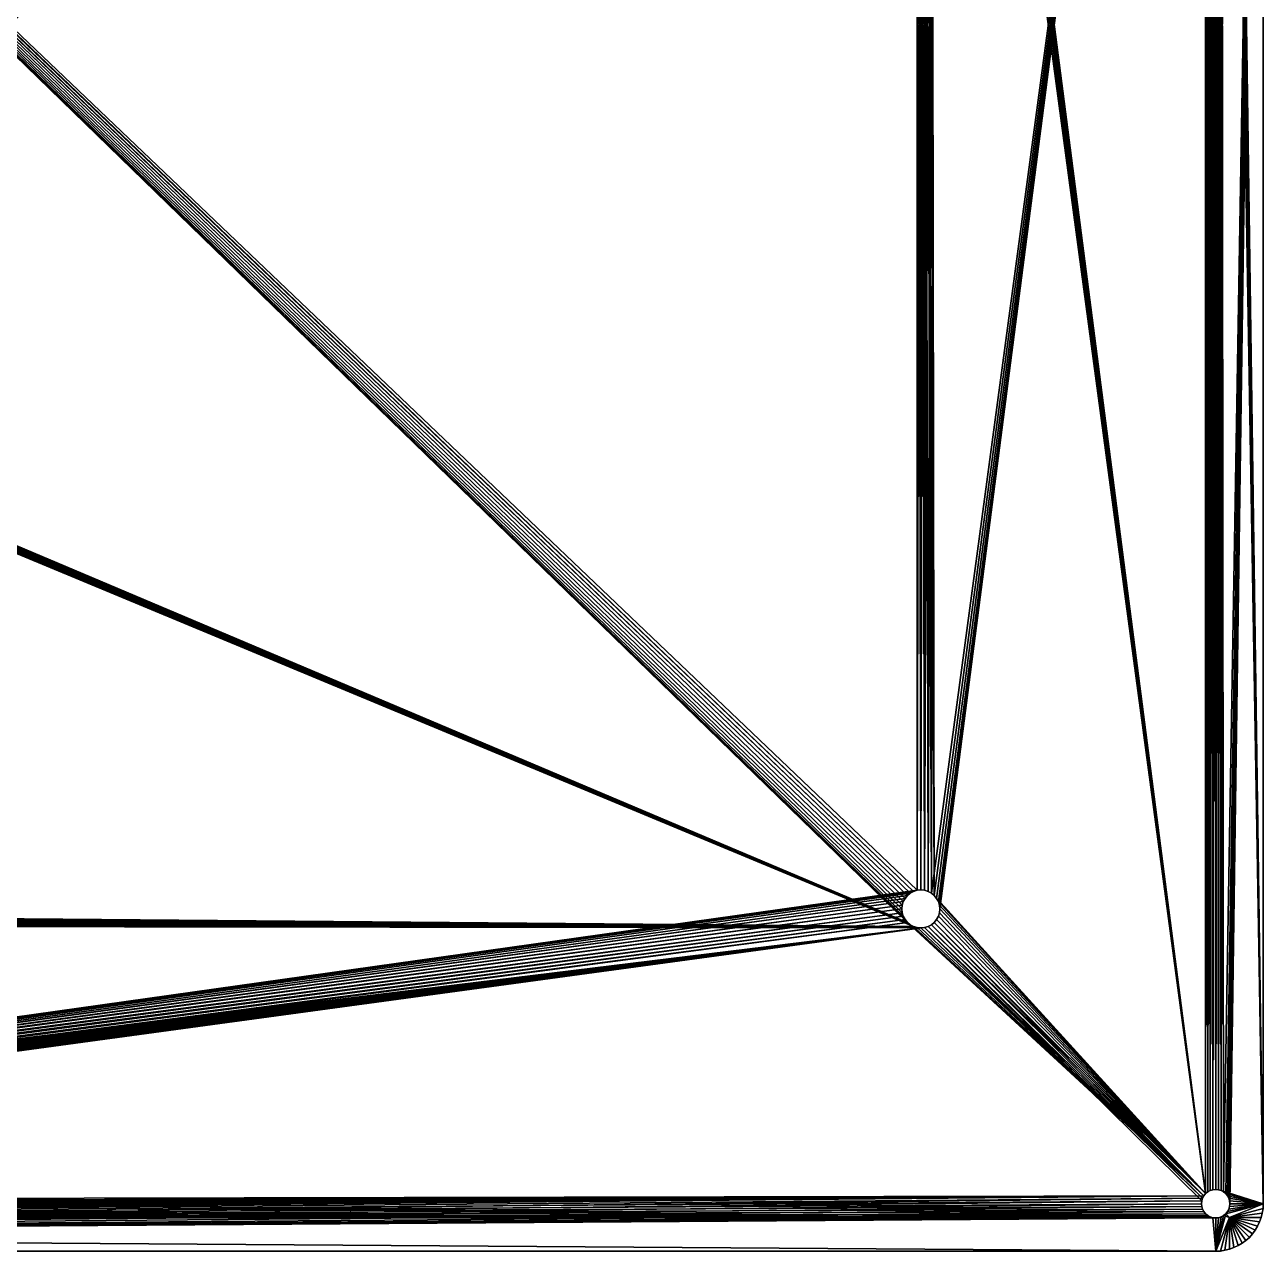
# Model space of a CAD drawing. Extents: x -26 to 26, y -12.9 to 12.9.
# Drawn here: x 12.98 to 26, y -12.9 to 0 of the extents above; entities that cross this region are included whole.
import ezdxf

# ---------------------------------------------------------------- set-up
doc = ezdxf.new("R2010")
doc.units = 0

msp = doc.modelspace()

# ---------------------------------------------------------------- linework, layer by layer
for points in [[(25.557, 12.261, 1), (26, 12.4, 1), (25.583, -12.275, 1)], [(26, 12.4, 1), (25.606, -12.294, 1), (25.583, -12.275, 1)], [(26, 12.4, 1), (25.625, -12.317, 1), (25.606, -12.294, 1)], [(26, 12.4, 1), (25.639, -12.343, 1), (25.625, -12.317, 1)], [(26, 12.4, 1), (25.647, -12.371, 1), (25.639, -12.343, 1)], [(26, -12.4, 1.2), (25.647, 12.371, 1.2), (25.639, 12.343, 1.2)], [(26, 12.4, 1), (25.65, -12.4, 1), (25.647, -12.371, 1)], [(26, -12.4, 1.2), (25.65, 12.4, 1.2), (25.647, 12.371, 1.2)], [(26, 12.4, 1), (26, -12.4, 1), (25.65, -12.4, 1)], [(26, -12.4, 1.2), (26, 12.4, 1.2), (25.65, 12.4, 1.2)], [(26, 12.4, 1), (26, 12.4, 1.2), (26, -12.4, 1.2)], [(26, 12.4, 1), (26, -12.4, 1.2), (26, -12.4, 1)], [(-22.215, 9.377, 1), (-0.106, 12.294, 1), (22.259, -9.441, 1)], [(-0.106, 12.294, 1), (-0.083, 12.275, 1), (22.259, -9.159, 1)], [(-0.106, 12.294, 1), (22.259, -9.159, 1), (22.234, -9.189, 1)], [(-0.106, 12.294, 1), (22.234, -9.189, 1), (22.215, -9.223, 1)], [(-0.106, 12.294, 1), (22.215, -9.223, 1), (22.204, -9.261, 1)], [(-0.106, 12.294, 1), (22.204, -9.261, 1), (22.2, -9.3, 1)], [(-0.106, 12.294, 1), (22.2, -9.3, 1), (22.204, -9.339, 1)], [(-0.106, 12.294, 1), (22.204, -9.339, 1), (22.215, -9.377, 1)], [(-0.106, 12.294, 1), (22.215, -9.377, 1), (22.234, -9.411, 1)], [(-0.106, 12.294, 1), (22.234, -9.411, 1), (22.259, -9.441, 1)], [(-0.083, 12.275, 1), (-0.057, 12.261, 1), (22.289, -9.134, 1)], [(-0.083, 12.275, 1), (22.289, -9.134, 1), (22.259, -9.159, 1)], [(-0.057, 12.261, 1), (-0.029, 12.253, 1), (22.323, -9.115, 1)], [(-0.057, 12.261, 1), (22.323, -9.115, 1), (22.289, -9.134, 1)], [(-0.029, 12.253, 1), (22.361, 9.104, 1), (22.361, -9.104, 1)], [(-0.029, 12.253, 1), (22.361, -9.104, 1), (22.323, -9.115, 1)], [(22.511, -9.134, 1.2), (22.541, -9.159, 1.2), (25.394, 12.294, 1.2)], [(22.511, -9.134, 1.2), (25.394, 12.294, 1.2), (22.541, 9.159, 1.2)], [(22.541, -9.159, 1.2), (22.566, -9.189, 1.2), (25.394, 12.294, 1.2)], [(22.566, -9.189, 1.2), (22.585, -9.223, 1.2), (25.394, 12.294, 1.2)], [(22.585, -9.223, 1.2), (22.596, -9.261, 1.2), (25.394, 12.294, 1.2)], [(22.596, -9.261, 1.2), (22.6, -9.3, 1.2), (25.394, 12.294, 1.2)], [(22.6, 9.3, 1), (25.394, 12.294, 1), (25.394, -12.294, 1)], [(22.6, -9.3, 1.2), (25.394, -12.294, 1.2), (25.394, 12.294, 1.2)], [(25.394, 12.294, 1), (25.417, 12.275, 1), (25.417, -12.275, 1)], [(25.394, 12.294, 1), (25.417, -12.275, 1), (25.394, -12.294, 1)], [(25.394, -12.294, 1.2), (25.417, 12.275, 1.2), (25.394, 12.294, 1.2)], [(25.394, -12.294, 1.2), (25.417, -12.275, 1.2), (25.417, 12.275, 1.2)], [(25.417, 12.275, 1), (25.443, 12.261, 1), (25.443, -12.261, 1)], [(25.417, 12.275, 1), (25.443, -12.261, 1), (25.417, -12.275, 1)], [(25.417, -12.275, 1.2), (25.443, 12.261, 1.2), (25.417, 12.275, 1.2)], [(25.417, -12.275, 1.2), (25.443, -12.261, 1.2), (25.443, 12.261, 1.2)], [(25.443, 12.261, 1), (25.471, 12.253, 1), (25.471, -12.253, 1)], [(25.443, 12.261, 1), (25.471, -12.253, 1), (25.443, -12.261, 1)], [(25.443, -12.261, 1.2), (25.471, 12.253, 1.2), (25.443, 12.261, 1.2)], [(25.443, -12.261, 1.2), (25.471, -12.253, 1.2), (25.471, 12.253, 1.2)], [(25.471, 12.253, 1), (25.5, 12.25, 1), (25.5, -12.25, 1)], [(25.471, 12.253, 1), (25.5, -12.25, 1), (25.471, -12.253, 1)], [(25.471, -12.253, 1.2), (25.5, 12.25, 1.2), (25.471, 12.253, 1.2)], [(25.471, -12.253, 1.2), (25.5, -12.25, 1.2), (25.5, 12.25, 1.2)], [(25.5, 12.25, 1), (25.529, 12.253, 1), (25.529, -12.253, 1)], [(25.5, -12.25, 1.2), (25.529, -12.253, 1.2), (25.529, 12.253, 1.2)], [(25.5, -12.25, 1.2), (25.529, 12.253, 1.2), (25.5, 12.25, 1.2)], [(25.5, 12.25, 1), (25.529, -12.253, 1), (25.5, -12.25, 1)], [(25.529, 12.253, 1), (25.557, 12.261, 1), (25.557, -12.261, 1)], [(25.529, -12.253, 1.2), (25.557, -12.261, 1.2), (25.557, 12.261, 1.2)], [(25.529, -12.253, 1.2), (25.557, 12.261, 1.2), (25.529, 12.253, 1.2)], [(25.529, 12.253, 1), (25.557, -12.261, 1), (25.529, -12.253, 1)], [(25.557, -12.261, 1.2), (26, -12.4, 1.2), (25.583, 12.275, 1.2)], [(25.557, -12.261, 1.2), (25.583, 12.275, 1.2), (25.557, 12.261, 1.2)], [(25.557, 12.261, 1), (25.583, -12.275, 1), (25.557, -12.261, 1)], [(26, -12.4, 1.2), (25.606, 12.294, 1.2), (25.583, 12.275, 1.2)], [(26, -12.4, 1.2), (25.625, 12.317, 1.2), (25.606, 12.294, 1.2)], [(26, -12.4, 1.2), (25.639, 12.343, 1.2), (25.625, 12.317, 1.2)], [(-22.4, 9.1, 1.2), (-22.361, -9.104, 1.2), (22.323, 9.485, 1.2)], [(-22.361, -9.104, 1.2), (-22.323, -9.115, 1.2), (22.323, 9.485, 1.2)], [(-22.323, -9.115, 1.2), (-22.289, -9.134, 1.2), (22.323, 9.485, 1.2)], [(-22.289, -9.134, 1.2), (-22.259, -9.159, 1.2), (22.323, 9.485, 1.2)], [(-22.259, -9.159, 1.2), (-22.234, -9.189, 1.2), (22.323, 9.485, 1.2)], [(-22.234, -9.189, 1.2), (-22.215, -9.223, 1.2), (22.323, 9.485, 1.2)], [(-22.215, -9.223, 1.2), (-22.204, -9.261, 1.2), (22.323, 9.485, 1.2)], [(-22.215, -9.377, 1.2), (-0.106, -12.294, 1.2), (22.259, 9.441, 1.2)], [(-22.204, -9.339, 1.2), (-22.215, -9.377, 1.2), (22.259, 9.441, 1.2)], [(-22.204, 9.339, 1), (-22.215, 9.377, 1), (22.259, -9.441, 1)], [(-22.204, -9.261, 1.2), (-22.2, -9.3, 1.2), (22.323, 9.485, 1.2)], [(-22.204, -9.339, 1.2), (22.259, 9.441, 1.2), (22.289, 9.466, 1.2)], [(-22.2, -9.3, 1.2), (-22.204, -9.339, 1.2), (22.289, 9.466, 1.2)], [(-22.2, -9.3, 1.2), (22.289, 9.466, 1.2), (22.323, 9.485, 1.2)], [(-0.106, -12.294, 1.2), (22.234, 9.411, 1.2), (22.259, 9.441, 1.2)], [(-0.106, -12.294, 1.2), (22.215, 9.377, 1.2), (22.234, 9.411, 1.2)], [(-0.106, -12.294, 1.2), (22.204, 9.339, 1.2), (22.215, 9.377, 1.2)], [(-22.215, 9.223, 1), (-22.204, 9.261, 1), (22.323, -9.485, 1)], [(-22.204, 9.339, 1), (22.259, -9.441, 1), (22.289, -9.466, 1)], [(-22.2, 9.3, 1), (-22.204, 9.339, 1), (22.289, -9.466, 1)], [(-22.204, 9.261, 1), (-22.2, 9.3, 1), (22.323, -9.485, 1)], [(-22.2, 9.3, 1), (22.289, -9.466, 1), (22.323, -9.485, 1)], [(-0.106, -12.294, 1.2), (22.2, 9.3, 1.2), (22.204, 9.339, 1.2)], [(-0.106, -12.294, 1.2), (22.204, 9.261, 1.2), (22.2, 9.3, 1.2)], [(-0.106, -12.294, 1.2), (22.215, 9.223, 1.2), (22.204, 9.261, 1.2)], [(22.585, 9.223, 1), (22.596, 9.261, 1), (25.394, -12.294, 1)], [(22.596, 9.261, 1), (22.6, 9.3, 1), (25.394, -12.294, 1)], [(-22.361, 9.104, 1), (-22.323, 9.115, 1), (22.323, -9.485, 1)], [(-22.323, 9.115, 1), (-22.289, 9.134, 1), (22.323, -9.485, 1)], [(-22.289, 9.134, 1), (-22.259, 9.159, 1), (22.323, -9.485, 1)], [(-22.259, 9.159, 1), (-22.234, 9.189, 1), (22.323, -9.485, 1)], [(-22.234, 9.189, 1), (-22.215, 9.223, 1), (22.323, -9.485, 1)], [(-0.106, -12.294, 1.2), (22.234, 9.189, 1.2), (22.215, 9.223, 1.2)], [(-0.106, -12.294, 1.2), (22.259, 9.159, 1.2), (22.234, 9.189, 1.2)], [(-0.106, -12.294, 1.2), (-0.083, -12.275, 1.2), (22.259, 9.159, 1.2)], [(-0.083, -12.275, 1.2), (22.289, 9.134, 1.2), (22.259, 9.159, 1.2)], [(-0.083, -12.275, 1.2), (-0.057, -12.261, 1.2), (22.289, 9.134, 1.2)], [(-0.057, -12.261, 1.2), (22.323, 9.115, 1.2), (22.289, 9.134, 1.2)], [(-0.057, -12.261, 1.2), (-0.029, -12.253, 1.2), (22.323, 9.115, 1.2)], [(-0.029, -12.253, 1.2), (22.361, 9.104, 1.2), (22.323, 9.115, 1.2)], [(22.439, -9.104, 1.2), (22.477, -9.115, 1.2), (22.511, 9.134, 1.2)], [(22.439, -9.104, 1.2), (22.511, 9.134, 1.2), (22.477, 9.115, 1.2)], [(22.439, 9.104, 1), (22.477, 9.115, 1), (22.511, -9.134, 1)], [(22.477, 9.115, 1.2), (22.439, 9.104, 1.2), (22.439, -9.104, 1.2)], [(22.477, -9.115, 1.2), (22.511, -9.134, 1.2), (22.541, 9.159, 1.2)], [(22.477, -9.115, 1.2), (22.541, 9.159, 1.2), (22.511, 9.134, 1.2)], [(22.477, 9.115, 1), (22.511, 9.134, 1), (22.541, -9.159, 1)], [(22.477, 9.115, 1), (22.541, -9.159, 1), (22.511, -9.134, 1)], [(22.511, 9.134, 1), (22.541, 9.159, 1), (25.394, -12.294, 1)], [(22.511, 9.134, 1), (25.394, -12.294, 1), (22.541, -9.159, 1)], [(22.541, 9.159, 1), (22.566, 9.189, 1), (25.394, -12.294, 1)], [(22.566, 9.189, 1), (22.585, 9.223, 1), (25.394, -12.294, 1)], [(-22.4, -9.1, 1), (-22.361, 9.104, 1), (22.323, -9.485, 1)], [(-0.029, -12.253, 1.2), (22.361, -9.104, 1.2), (22.361, 9.104, 1.2)], [(22.361, 9.104, 1), (22.4, 9.1, 1), (22.4, -9.1, 1)], [(22.361, 9.104, 1), (22.4, -9.1, 1), (22.361, -9.104, 1)], [(22.361, -9.104, 1.2), (22.4, 9.1, 1.2), (22.361, 9.104, 1.2)], [(22.361, -9.104, 1.2), (22.4, -9.1, 1.2), (22.4, 9.1, 1.2)], [(22.4, -9.1, 1), (22.4, 9.1, 1), (22.439, 9.104, 1)], [(22.439, -9.104, 1), (22.4, -9.1, 1), (22.439, 9.104, 1)], [(22.439, 9.104, 1.2), (22.4, 9.1, 1.2), (22.439, -9.104, 1.2)], [(22.4, 9.1, 1.2), (22.4, -9.1, 1.2), (22.439, -9.104, 1.2)], [(22.439, 9.104, 1), (22.511, -9.134, 1), (22.477, -9.115, 1)], [(22.477, -9.115, 1), (22.439, -9.104, 1), (22.439, 9.104, 1)], [(-22.361, -9.104, 1), (-22.4, -9.1, 1), (22.323, -9.485, 1)], [(-22.361, -9.104, 1), (22.323, -9.485, 1), (22.361, -9.496, 1)], [(-22.323, -9.115, 1), (-22.361, -9.104, 1), (22.361, -9.496, 1)], [(-0.029, -12.253, 1.2), (22.323, -9.115, 1.2), (22.361, -9.104, 1.2)], [(22.361, -9.104, 1), (22.361, -9.104, 1.2), (22.323, -9.115, 1.2)], [(22.361, -9.104, 1), (22.323, -9.115, 1.2), (22.323, -9.115, 1)], [(22.4, -9.1, 1), (22.4, -9.1, 1.2), (22.361, -9.104, 1.2)], [(22.4, -9.1, 1), (22.361, -9.104, 1.2), (22.361, -9.104, 1)], [(22.439, -9.104, 1), (22.439, -9.104, 1.2), (22.4, -9.1, 1.2)], [(22.439, -9.104, 1), (22.4, -9.1, 1.2), (22.4, -9.1, 1)], [(22.477, -9.115, 1), (22.477, -9.115, 1.2), (22.439, -9.104, 1.2)], [(22.477, -9.115, 1), (22.439, -9.104, 1.2), (22.439, -9.104, 1)], [(-22.323, -9.115, 1), (22.361, -9.496, 1), (22.4, -9.5, 1)], [(-22.289, -9.134, 1), (-22.323, -9.115, 1), (22.4, -9.5, 1)], [(-22.259, -9.159, 1), (-22.289, -9.134, 1), (22.4, -9.5, 1)], [(-22.234, -9.189, 1), (-22.259, -9.159, 1), (22.4, -9.5, 1)], [(-22.215, -9.223, 1), (-22.234, -9.189, 1), (22.4, -9.5, 1)], [(-22.204, -9.261, 1), (-22.215, -9.223, 1), (22.4, -9.5, 1)], [(-0.029, -12.253, 1.2), (22.289, -9.134, 1.2), (22.323, -9.115, 1.2)], [(-0.029, -12.253, 1.2), (22.259, -9.159, 1.2), (22.289, -9.134, 1.2)], [(-0.029, -12.253, 1.2), (22.234, -9.189, 1.2), (22.259, -9.159, 1.2)], [(-0.029, -12.253, 1.2), (0, -12.25, 1.2), (22.234, -9.189, 1.2)], [(0, -12.25, 1.2), (22.215, -9.223, 1.2), (22.234, -9.189, 1.2)], [(0, -12.25, 1.2), (0.029, -12.253, 1.2), (22.215, -9.223, 1.2)], [(0.029, -12.253, 1.2), (22.204, -9.261, 1.2), (22.215, -9.223, 1.2)], [(22.215, -9.223, 1), (22.215, -9.223, 1.2), (22.204, -9.261, 1.2)], [(22.215, -9.223, 1), (22.204, -9.261, 1.2), (22.204, -9.261, 1)], [(22.234, -9.189, 1), (22.234, -9.189, 1.2), (22.215, -9.223, 1.2)], [(22.234, -9.189, 1), (22.215, -9.223, 1.2), (22.215, -9.223, 1)], [(22.259, -9.159, 1), (22.259, -9.159, 1.2), (22.234, -9.189, 1.2)], [(22.259, -9.159, 1), (22.234, -9.189, 1.2), (22.234, -9.189, 1)], [(22.289, -9.134, 1), (22.289, -9.134, 1.2), (22.259, -9.159, 1.2)], [(22.289, -9.134, 1), (22.259, -9.159, 1.2), (22.259, -9.159, 1)], [(22.323, -9.115, 1), (22.323, -9.115, 1.2), (22.289, -9.134, 1.2)], [(22.323, -9.115, 1), (22.289, -9.134, 1.2), (22.289, -9.134, 1)], [(22.511, -9.134, 1), (22.511, -9.134, 1.2), (22.477, -9.115, 1.2)], [(22.511, -9.134, 1), (22.477, -9.115, 1.2), (22.477, -9.115, 1)], [(22.541, -9.159, 1), (22.541, -9.159, 1.2), (22.511, -9.134, 1.2)], [(22.541, -9.159, 1), (22.511, -9.134, 1.2), (22.511, -9.134, 1)], [(25.394, -12.294, 1), (22.566, -9.189, 1), (22.541, -9.159, 1)], [(22.566, -9.189, 1), (22.566, -9.189, 1.2), (22.541, -9.159, 1.2)], [(22.566, -9.189, 1), (22.541, -9.159, 1.2), (22.541, -9.159, 1)], [(25.394, -12.294, 1), (22.585, -9.223, 1), (22.566, -9.189, 1)], [(22.585, -9.223, 1), (22.585, -9.223, 1.2), (22.566, -9.189, 1.2)], [(22.585, -9.223, 1), (22.566, -9.189, 1.2), (22.566, -9.189, 1)], [(25.394, -12.294, 1), (22.596, -9.261, 1), (22.585, -9.223, 1)], [(22.596, -9.261, 1), (22.596, -9.261, 1.2), (22.585, -9.223, 1.2)], [(22.596, -9.261, 1), (22.585, -9.223, 1.2), (22.585, -9.223, 1)], [(-22.215, -9.377, 1), (-22.204, -9.339, 1), (22.4, -9.5, 1)], [(-22.2, -9.3, 1), (-22.204, -9.261, 1), (22.4, -9.5, 1)], [(-22.204, -9.339, 1), (-22.2, -9.3, 1), (22.4, -9.5, 1)], [(0.029, -12.253, 1.2), (0.057, -12.261, 1.2), (22.204, -9.261, 1.2)], [(0.057, -12.261, 1.2), (22.2, -9.3, 1.2), (22.204, -9.261, 1.2)], [(0.057, -12.261, 1.2), (0.083, -12.275, 1.2), (22.2, -9.3, 1.2)], [(0.083, -12.275, 1.2), (22.204, -9.339, 1.2), (22.2, -9.3, 1.2)], [(0.083, -12.275, 1.2), (0.106, -12.294, 1.2), (22.204, -9.339, 1.2)], [(0.106, -12.294, 1.2), (22.215, -9.377, 1.2), (22.204, -9.339, 1.2)], [(22.204, -9.261, 1), (22.204, -9.261, 1.2), (22.2, -9.3, 1.2)], [(22.204, -9.261, 1), (22.2, -9.3, 1.2), (22.2, -9.3, 1)], [(22.2, -9.3, 1), (22.2, -9.3, 1.2), (22.204, -9.339, 1.2)], [(22.2, -9.3, 1), (22.204, -9.339, 1.2), (22.204, -9.339, 1)], [(22.204, -9.339, 1), (22.204, -9.339, 1.2), (22.215, -9.377, 1.2)], [(22.204, -9.339, 1), (22.215, -9.377, 1.2), (22.215, -9.377, 1)], [(25.394, -12.294, 1), (22.585, -9.377, 1), (22.596, -9.339, 1)], [(22.585, -9.377, 1), (22.585, -9.377, 1.2), (22.596, -9.339, 1.2)], [(22.585, -9.377, 1), (22.596, -9.339, 1.2), (22.596, -9.339, 1)], [(22.596, -9.339, 1.2), (22.585, -9.377, 1.2), (25.394, -12.294, 1.2)], [(25.394, -12.294, 1), (22.6, -9.3, 1), (22.596, -9.261, 1)], [(22.6, -9.3, 1), (22.6, -9.3, 1.2), (22.596, -9.261, 1.2)], [(22.6, -9.3, 1), (22.596, -9.261, 1.2), (22.596, -9.261, 1)], [(25.394, -12.294, 1), (22.596, -9.339, 1), (22.6, -9.3, 1)], [(22.596, -9.339, 1), (22.596, -9.339, 1.2), (22.6, -9.3, 1.2)], [(22.596, -9.339, 1), (22.6, -9.3, 1.2), (22.6, -9.3, 1)], [(22.6, -9.3, 1.2), (22.596, -9.339, 1.2), (25.394, -12.294, 1.2)], [(-22.259, -9.441, 1), (-22.234, -9.411, 1), (22.4, -9.5, 1)], [(0, -12.25, 1), (-22.259, -9.441, 1), (22.4, -9.5, 1)], [(-22.234, -9.411, 1), (-22.215, -9.377, 1), (22.4, -9.5, 1)], [(0.029, -12.253, 1), (0, -12.25, 1), (22.4, -9.5, 1)], [(0.029, -12.253, 1), (22.4, -9.5, 1), (22.439, -9.496, 1)], [(0.057, -12.261, 1), (0.029, -12.253, 1), (22.439, -9.496, 1)], [(0.029, -12.547, 1), (0.057, -12.539, 1), (22.439, -9.496, 1)], [(0.029, -12.547, 1), (22.439, -9.496, 1), (25.353, -12.371, 1)], [(0.083, -12.275, 1), (0.057, -12.261, 1), (22.439, -9.496, 1)], [(0.057, -12.539, 1), (0.083, -12.525, 1), (22.439, -9.496, 1)], [(0.106, -12.294, 1), (0.083, -12.275, 1), (22.439, -9.496, 1)], [(0.083, -12.525, 1), (0.106, -12.506, 1), (22.439, -9.496, 1)], [(0.106, -12.294, 1.2), (0.125, -12.317, 1.2), (22.215, -9.377, 1.2)], [(0.125, -12.317, 1), (0.106, -12.294, 1), (22.439, -9.496, 1)], [(0.106, -12.506, 1), (0.125, -12.483, 1), (22.439, -9.496, 1)], [(0.125, -12.317, 1.2), (22.234, -9.411, 1.2), (22.215, -9.377, 1.2)], [(0.125, -12.317, 1.2), (0.139, -12.343, 1.2), (22.234, -9.411, 1.2)], [(0.139, -12.343, 1), (0.125, -12.317, 1), (22.439, -9.496, 1)], [(0.125, -12.483, 1), (0.139, -12.457, 1), (22.439, -9.496, 1)], [(0.139, -12.343, 1.2), (22.259, -9.441, 1.2), (22.234, -9.411, 1.2)], [(0.139, -12.343, 1.2), (0.147, -12.371, 1.2), (22.259, -9.441, 1.2)], [(0.147, -12.371, 1), (0.139, -12.343, 1), (22.439, -9.496, 1)], [(0.139, -12.457, 1), (0.147, -12.429, 1), (22.439, -9.496, 1)], [(0.147, -12.371, 1.2), (25.375, -12.317, 1.2), (22.259, -9.441, 1.2)], [(0.15, -12.4, 1), (0.147, -12.371, 1), (22.439, -9.496, 1)], [(0.147, -12.429, 1), (0.15, -12.4, 1), (22.439, -9.496, 1)], [(22.215, -9.377, 1), (22.215, -9.377, 1.2), (22.234, -9.411, 1.2)], [(22.215, -9.377, 1), (22.234, -9.411, 1.2), (22.234, -9.411, 1)], [(22.234, -9.411, 1), (22.234, -9.411, 1.2), (22.259, -9.441, 1.2)], [(22.234, -9.411, 1), (22.259, -9.441, 1.2), (22.259, -9.441, 1)], [(22.259, -9.441, 1), (22.259, -9.441, 1.2), (22.289, -9.466, 1.2)], [(22.259, -9.441, 1), (22.289, -9.466, 1.2), (22.289, -9.466, 1)], [(25.375, -12.317, 1.2), (22.289, -9.466, 1.2), (22.259, -9.441, 1.2)], [(22.289, -9.466, 1), (22.289, -9.466, 1.2), (22.323, -9.485, 1.2)], [(22.289, -9.466, 1), (22.323, -9.485, 1.2), (22.323, -9.485, 1)], [(25.375, -12.317, 1.2), (22.323, -9.485, 1.2), (22.289, -9.466, 1.2)], [(22.323, -9.485, 1), (22.323, -9.485, 1.2), (22.361, -9.496, 1.2)], [(22.323, -9.485, 1), (22.361, -9.496, 1.2), (22.361, -9.496, 1)], [(25.375, -12.317, 1.2), (22.361, -9.496, 1.2), (22.323, -9.485, 1.2)], [(22.361, -9.496, 1), (22.361, -9.496, 1.2), (22.4, -9.5, 1.2)], [(22.361, -9.496, 1), (22.4, -9.5, 1.2), (22.4, -9.5, 1)], [(25.375, -12.317, 1.2), (22.4, -9.5, 1.2), (22.361, -9.496, 1.2)], [(22.4, -9.5, 1), (22.4, -9.5, 1.2), (22.439, -9.496, 1.2)], [(22.4, -9.5, 1), (22.439, -9.496, 1.2), (22.439, -9.496, 1)], [(25.375, -12.317, 1.2), (22.439, -9.496, 1.2), (22.4, -9.5, 1.2)], [(22.439, -9.496, 1), (22.477, -9.485, 1), (25.361, -12.343, 1)], [(22.439, -9.496, 1), (22.439, -9.496, 1.2), (22.477, -9.485, 1.2)], [(22.439, -9.496, 1), (22.477, -9.485, 1.2), (22.477, -9.485, 1)], [(25.375, -12.317, 1.2), (22.477, -9.485, 1.2), (22.439, -9.496, 1.2)], [(22.439, -9.496, 1), (25.361, -12.343, 1), (25.353, -12.371, 1)], [(22.477, -9.485, 1), (22.511, -9.466, 1), (25.375, -12.317, 1)], [(22.477, -9.485, 1), (22.477, -9.485, 1.2), (22.511, -9.466, 1.2)], [(22.477, -9.485, 1), (22.511, -9.466, 1.2), (22.511, -9.466, 1)], [(25.375, -12.317, 1.2), (22.511, -9.466, 1.2), (22.477, -9.485, 1.2)], [(22.477, -9.485, 1), (25.375, -12.317, 1), (25.361, -12.343, 1)], [(22.511, -9.466, 1), (22.541, -9.441, 1), (25.394, -12.294, 1)], [(22.511, -9.466, 1), (22.511, -9.466, 1.2), (22.541, -9.441, 1.2)], [(22.511, -9.466, 1), (22.541, -9.441, 1.2), (22.541, -9.441, 1)], [(25.375, -12.317, 1.2), (22.541, -9.441, 1.2), (22.511, -9.466, 1.2)], [(22.511, -9.466, 1), (25.394, -12.294, 1), (25.375, -12.317, 1)], [(25.394, -12.294, 1), (22.541, -9.441, 1), (22.566, -9.411, 1)], [(22.541, -9.441, 1), (22.541, -9.441, 1.2), (22.566, -9.411, 1.2)], [(22.541, -9.441, 1), (22.566, -9.411, 1.2), (22.566, -9.411, 1)], [(22.566, -9.411, 1.2), (22.541, -9.441, 1.2), (25.394, -12.294, 1.2)], [(25.394, -12.294, 1), (25.394, -12.294, 1), (22.541, -9.441, 1)], [(22.541, -9.441, 1.2), (25.394, -12.294, 1.2), (25.394, -12.294, 1.2)], [(25.375, -12.317, 1.2), (25.394, -12.294, 1.2), (22.541, -9.441, 1.2)], [(25.394, -12.294, 1), (22.566, -9.411, 1), (22.585, -9.377, 1)], [(22.566, -9.411, 1), (22.566, -9.411, 1.2), (22.585, -9.377, 1.2)], [(22.566, -9.411, 1), (22.585, -9.377, 1.2), (22.585, -9.377, 1)], [(22.585, -9.377, 1.2), (22.566, -9.411, 1.2), (25.394, -12.294, 1.2)], [(-25.5, -12.9, 1.2), (25.353, -12.371, 1.2), (25.361, -12.343, 1.2)], [(0, -12.55, 1.2), (-25.5, -12.9, 1.2), (25.361, -12.343, 1.2)], [(0, -12.55, 1.2), (25.361, -12.343, 1.2), (25.375, -12.317, 1.2)], [(0.029, -12.547, 1.2), (0, -12.55, 1.2), (25.375, -12.317, 1.2)], [(0.057, -12.539, 1.2), (0.029, -12.547, 1.2), (25.375, -12.317, 1.2)], [(0.083, -12.525, 1.2), (0.057, -12.539, 1.2), (25.375, -12.317, 1.2)], [(0.106, -12.506, 1.2), (0.083, -12.525, 1.2), (25.375, -12.317, 1.2)], [(0.125, -12.483, 1.2), (0.106, -12.506, 1.2), (25.375, -12.317, 1.2)], [(0.139, -12.457, 1.2), (0.125, -12.483, 1.2), (25.375, -12.317, 1.2)], [(0.147, -12.429, 1.2), (0.139, -12.457, 1.2), (25.375, -12.317, 1.2)], [(0.15, -12.4, 1.2), (0.147, -12.429, 1.2), (25.375, -12.317, 1.2)], [(0.147, -12.371, 1.2), (0.15, -12.4, 1.2), (25.375, -12.317, 1.2)], [(25.353, -12.371, 1.2), (25.353, -12.371, 1), (25.361, -12.343, 1)], [(25.353, -12.371, 1.2), (25.361, -12.343, 1), (25.361, -12.343, 1.2)], [(25.361, -12.343, 1.2), (25.361, -12.343, 1), (25.375, -12.317, 1)], [(25.361, -12.343, 1.2), (25.375, -12.317, 1), (25.375, -12.317, 1.2)], [(25.394, -12.294, 1.2), (25.375, -12.317, 1.2), (25.375, -12.317, 1)], [(25.394, -12.294, 1.2), (25.375, -12.317, 1), (25.394, -12.294, 1)], [(25.394, -12.294, 1.2), (25.394, -12.294, 1), (25.417, -12.275, 1)], [(25.394, -12.294, 1.2), (25.417, -12.275, 1), (25.417, -12.275, 1.2)], [(25.394, -12.294, 1), (25.394, -12.294, 1), (25.394, -12.294, 1.2)], [(25.394, -12.294, 1), (25.394, -12.294, 1.2), (25.394, -12.294, 1.2)], [(25.417, -12.275, 1.2), (25.417, -12.275, 1), (25.443, -12.261, 1)], [(25.417, -12.275, 1.2), (25.443, -12.261, 1), (25.443, -12.261, 1.2)], [(25.443, -12.261, 1.2), (25.443, -12.261, 1), (25.471, -12.253, 1)], [(25.443, -12.261, 1.2), (25.471, -12.253, 1), (25.471, -12.253, 1.2)], [(25.471, -12.253, 1.2), (25.471, -12.253, 1), (25.5, -12.25, 1)], [(25.471, -12.253, 1.2), (25.5, -12.25, 1), (25.5, -12.25, 1.2)], [(25.5, -12.25, 1.2), (25.5, -12.25, 1), (25.529, -12.253, 1)], [(25.5, -12.25, 1.2), (25.529, -12.253, 1), (25.529, -12.253, 1.2)], [(25.529, -12.253, 1.2), (25.529, -12.253, 1), (25.557, -12.261, 1)], [(25.529, -12.253, 1.2), (25.557, -12.261, 1), (25.557, -12.261, 1.2)], [(25.557, -12.261, 1.2), (25.583, -12.275, 1.2), (26, -12.4, 1.2)], [(25.557, -12.261, 1.2), (25.557, -12.261, 1), (25.583, -12.275, 1)], [(25.557, -12.261, 1.2), (25.583, -12.275, 1), (25.583, -12.275, 1.2)], [(25.583, -12.275, 1.2), (25.606, -12.294, 1.2), (26, -12.4, 1.2)], [(25.583, -12.275, 1.2), (25.583, -12.275, 1), (25.606, -12.294, 1)], [(25.583, -12.275, 1.2), (25.606, -12.294, 1), (25.606, -12.294, 1.2)], [(25.606, -12.294, 1.2), (25.625, -12.317, 1.2), (26, -12.4, 1.2)], [(25.606, -12.294, 1), (25.625, -12.317, 1), (25.625, -12.317, 1.2)], [(25.606, -12.294, 1), (25.625, -12.317, 1.2), (25.606, -12.294, 1.2)], [(25.625, -12.317, 1.2), (25.639, -12.343, 1.2), (26, -12.4, 1.2)], [(25.625, -12.317, 1), (25.639, -12.343, 1), (25.639, -12.343, 1.2)], [(25.625, -12.317, 1), (25.639, -12.343, 1.2), (25.625, -12.317, 1.2)], [(25.639, -12.343, 1.2), (25.647, -12.371, 1.2), (26, -12.4, 1.2)], [(25.639, -12.343, 1), (25.647, -12.371, 1), (25.647, -12.371, 1.2)], [(25.639, -12.343, 1), (25.647, -12.371, 1.2), (25.639, -12.343, 1.2)], [(-25.5, -12.9, 1.2), (25.35, -12.4, 1.2), (25.353, -12.371, 1.2)], [(-25.5, -12.9, 1.2), (25.353, -12.429, 1.2), (25.35, -12.4, 1.2)], [(-25.5, -12.9, 1.2), (25.361, -12.457, 1.2), (25.353, -12.429, 1.2)], [(-25.5, -12.9, 1.2), (25.375, -12.483, 1.2), (25.361, -12.457, 1.2)], [(-25.5, -12.9, 1.2), (25.394, -12.506, 1.2), (25.375, -12.483, 1.2)], [(0, -12.55, 1), (0.029, -12.547, 1), (25.35, -12.4, 1)], [(0, -12.55, 1), (25.35, -12.4, 1), (25.353, -12.429, 1)], [(0, -12.55, 1), (25.353, -12.429, 1), (25.361, -12.457, 1)], [(0, -12.55, 1), (25.361, -12.457, 1), (25.375, -12.483, 1)], [(0, -12.55, 1), (25.375, -12.483, 1), (25.394, -12.506, 1)], [(0.029, -12.547, 1), (25.353, -12.371, 1), (25.35, -12.4, 1)], [(25.35, -12.4, 1.2), (25.35, -12.4, 1), (25.353, -12.371, 1)], [(25.35, -12.4, 1.2), (25.353, -12.371, 1), (25.353, -12.371, 1.2)], [(25.353, -12.429, 1.2), (25.353, -12.429, 1), (25.35, -12.4, 1)], [(25.353, -12.429, 1.2), (25.35, -12.4, 1), (25.35, -12.4, 1.2)], [(25.361, -12.457, 1.2), (25.361, -12.457, 1), (25.353, -12.429, 1)], [(25.361, -12.457, 1.2), (25.353, -12.429, 1), (25.353, -12.429, 1.2)], [(25.375, -12.483, 1.2), (25.375, -12.483, 1), (25.361, -12.457, 1)], [(25.375, -12.483, 1.2), (25.361, -12.457, 1), (25.361, -12.457, 1.2)], [(25.394, -12.506, 1.2), (25.394, -12.506, 1), (25.375, -12.483, 1)], [(25.394, -12.506, 1.2), (25.375, -12.483, 1), (25.375, -12.483, 1.2)], [(26, -12.4, 1), (25.646, -12.546, 1), (25.606, -12.506, 1)], [(26, -12.4, 1), (25.606, -12.506, 1), (25.606, -12.506, 1)], [(26, -12.4, 1), (25.606, -12.506, 1), (25.625, -12.483, 1)], [(25.606, -12.506, 1.2), (25.646, -12.546, 1.2), (26, -12.4, 1.2)], [(25.625, -12.483, 1.2), (25.606, -12.506, 1.2), (26, -12.4, 1.2)], [(25.625, -12.483, 1), (25.606, -12.506, 1), (25.606, -12.506, 1.2)], [(25.625, -12.483, 1), (25.606, -12.506, 1.2), (25.625, -12.483, 1.2)], [(26, -12.4, 1), (25.625, -12.483, 1), (25.639, -12.457, 1)], [(25.639, -12.457, 1.2), (25.625, -12.483, 1.2), (26, -12.4, 1.2)], [(25.639, -12.457, 1), (25.625, -12.483, 1), (25.625, -12.483, 1.2)], [(25.639, -12.457, 1), (25.625, -12.483, 1.2), (25.639, -12.457, 1.2)], [(26, -12.4, 1), (25.639, -12.457, 1), (25.647, -12.429, 1)], [(25.647, -12.429, 1.2), (25.639, -12.457, 1.2), (26, -12.4, 1.2)], [(25.647, -12.429, 1), (25.639, -12.457, 1), (25.639, -12.457, 1.2)], [(25.647, -12.429, 1), (25.639, -12.457, 1.2), (25.647, -12.429, 1.2)], [(26, -12.4, 1), (25.998, -12.449, 1), (25.646, -12.546, 1)], [(25.998, -12.449, 1.2), (26, -12.4, 1.2), (25.646, -12.546, 1.2)], [(25.998, -12.449, 1), (25.99, -12.498, 1), (25.646, -12.546, 1)], [(25.99, -12.498, 1.2), (25.998, -12.449, 1.2), (25.646, -12.546, 1.2)], [(25.99, -12.498, 1), (25.978, -12.545, 1), (25.646, -12.546, 1)], [(25.978, -12.545, 1.2), (25.99, -12.498, 1.2), (25.646, -12.546, 1.2)], [(25.647, -12.371, 1.2), (25.65, -12.4, 1.2), (26, -12.4, 1.2)], [(25.647, -12.371, 1), (25.65, -12.4, 1), (25.65, -12.4, 1.2)], [(25.647, -12.371, 1), (25.65, -12.4, 1.2), (25.647, -12.371, 1.2)], [(26, -12.4, 1), (25.647, -12.429, 1), (25.65, -12.4, 1)], [(25.65, -12.4, 1.2), (25.647, -12.429, 1.2), (26, -12.4, 1.2)], [(25.65, -12.4, 1), (25.647, -12.429, 1), (25.647, -12.429, 1.2)], [(25.65, -12.4, 1), (25.647, -12.429, 1.2), (25.65, -12.4, 1.2)], [(25.978, -12.545, 1.2), (25.978, -12.545, 1), (25.99, -12.498, 1)], [(25.978, -12.545, 1.2), (25.99, -12.498, 1), (25.99, -12.498, 1.2)], [(25.99, -12.498, 1.2), (25.99, -12.498, 1), (25.998, -12.449, 1)], [(25.99, -12.498, 1.2), (25.998, -12.449, 1), (25.998, -12.449, 1.2)], [(25.998, -12.449, 1.2), (25.998, -12.449, 1), (26, -12.4, 1)], [(25.998, -12.449, 1.2), (26, -12.4, 1), (26, -12.4, 1.2)], [(-25.5, -12.9, 1.2), (25.417, -12.525, 1.2), (25.394, -12.506, 1.2)], [(-25.5, -12.9, 1.2), (25.443, -12.539, 1.2), (25.417, -12.525, 1.2)], [(-25.5, -12.9, 1.2), (25.471, -12.547, 1.2), (25.443, -12.539, 1.2)], [(-25.5, -12.9, 1.2), (25.5, -12.9, 1.2), (25.471, -12.547, 1.2)], [(-25.5, -12.55, 1), (0, -12.55, 1), (25.5, -12.55, 1)], [(-25.5, -12.55, 1), (25.5, -12.55, 1), (25.5, -12.9, 1)], [(25.5, -12.9, 1), (-25.5, -12.9, 1), (-25.5, -12.55, 1)], [(0, -12.55, 1), (25.394, -12.506, 1), (25.417, -12.525, 1)], [(0, -12.55, 1), (25.417, -12.525, 1), (25.443, -12.539, 1)], [(0, -12.55, 1), (25.443, -12.539, 1), (25.471, -12.547, 1)], [(0, -12.55, 1), (25.471, -12.547, 1), (25.5, -12.55, 1)], [(25.417, -12.525, 1), (25.394, -12.506, 1), (25.394, -12.506, 1.2)], [(25.417, -12.525, 1), (25.394, -12.506, 1.2), (25.417, -12.525, 1.2)], [(25.443, -12.539, 1), (25.417, -12.525, 1), (25.417, -12.525, 1.2)], [(25.443, -12.539, 1), (25.417, -12.525, 1.2), (25.443, -12.539, 1.2)], [(25.471, -12.547, 1), (25.443, -12.539, 1), (25.443, -12.539, 1.2)], [(25.471, -12.547, 1), (25.443, -12.539, 1.2), (25.471, -12.547, 1.2)], [(25.5, -12.55, 1), (25.471, -12.547, 1), (25.471, -12.547, 1.2)], [(25.5, -12.55, 1), (25.471, -12.547, 1.2), (25.5, -12.55, 1.2)], [(25.5, -12.9, 1.2), (25.5, -12.55, 1.2), (25.471, -12.547, 1.2)], [(25.5, -12.9, 1.2), (25.646, -12.546, 1.2), (25.606, -12.506, 1.2)], [(25.5, -12.9, 1.2), (25.606, -12.506, 1.2), (25.583, -12.525, 1.2)], [(25.583, -12.525, 1), (25.646, -12.546, 1), (25.5, -12.9, 1)], [(25.557, -12.539, 1), (25.583, -12.525, 1), (25.5, -12.9, 1)], [(25.5, -12.9, 1.2), (25.583, -12.525, 1.2), (25.557, -12.539, 1.2)], [(25.529, -12.547, 1), (25.557, -12.539, 1), (25.5, -12.9, 1)], [(25.5, -12.9, 1.2), (25.557, -12.539, 1.2), (25.529, -12.547, 1.2)], [(25.549, -12.898, 1), (25.5, -12.9, 1), (25.646, -12.546, 1)], [(25.5, -12.9, 1.2), (25.549, -12.898, 1.2), (25.646, -12.546, 1.2)], [(25.5, -12.55, 1), (25.529, -12.547, 1), (25.5, -12.9, 1)], [(25.529, -12.547, 1), (25.5, -12.55, 1), (25.5, -12.55, 1.2)], [(25.529, -12.547, 1), (25.5, -12.55, 1.2), (25.529, -12.547, 1.2)], [(25.5, -12.9, 1.2), (25.529, -12.547, 1.2), (25.5, -12.55, 1.2)], [(25.557, -12.539, 1), (25.529, -12.547, 1), (25.529, -12.547, 1.2)], [(25.557, -12.539, 1), (25.529, -12.547, 1.2), (25.557, -12.539, 1.2)], [(25.598, -12.89, 1), (25.549, -12.898, 1), (25.646, -12.546, 1)], [(25.549, -12.898, 1.2), (25.598, -12.89, 1.2), (25.646, -12.546, 1.2)], [(25.583, -12.525, 1), (25.557, -12.539, 1), (25.557, -12.539, 1.2)], [(25.583, -12.525, 1), (25.557, -12.539, 1.2), (25.583, -12.525, 1.2)], [(25.583, -12.525, 1), (25.606, -12.506, 1), (25.646, -12.546, 1)], [(25.606, -12.506, 1), (25.583, -12.525, 1), (25.583, -12.525, 1.2)], [(25.606, -12.506, 1), (25.583, -12.525, 1.2), (25.606, -12.506, 1.2)], [(25.645, -12.878, 1), (25.598, -12.89, 1), (25.646, -12.546, 1)], [(25.598, -12.89, 1.2), (25.645, -12.878, 1.2), (25.646, -12.546, 1.2)], [(25.606, -12.506, 1.2), (25.606, -12.506, 1.2), (25.646, -12.546, 1.2)], [(25.606, -12.506, 1.2), (25.606, -12.506, 1), (25.606, -12.506, 1)], [(25.606, -12.506, 1.2), (25.606, -12.506, 1.2), (25.606, -12.506, 1)], [(25.691, -12.862, 1), (25.645, -12.878, 1), (25.646, -12.546, 1)], [(25.645, -12.878, 1.2), (25.691, -12.862, 1.2), (25.646, -12.546, 1.2)], [(25.978, -12.545, 1), (25.962, -12.591, 1), (25.646, -12.546, 1)], [(25.962, -12.591, 1.2), (25.978, -12.545, 1.2), (25.646, -12.546, 1.2)], [(25.962, -12.591, 1), (25.941, -12.636, 1), (25.646, -12.546, 1)], [(25.941, -12.636, 1), (25.916, -12.678, 1), (25.646, -12.546, 1)], [(25.916, -12.678, 1), (25.887, -12.717, 1), (25.646, -12.546, 1)], [(25.887, -12.717, 1), (25.854, -12.754, 1), (25.646, -12.546, 1)], [(25.854, -12.754, 1), (25.817, -12.787, 1), (25.646, -12.546, 1)], [(25.817, -12.787, 1), (25.778, -12.816, 1), (25.646, -12.546, 1)], [(25.778, -12.816, 1), (25.736, -12.841, 1), (25.646, -12.546, 1)], [(25.736, -12.841, 1), (25.691, -12.862, 1), (25.646, -12.546, 1)], [(25.691, -12.862, 1.2), (25.736, -12.841, 1.2), (25.646, -12.546, 1.2)], [(25.736, -12.841, 1.2), (25.778, -12.816, 1.2), (25.646, -12.546, 1.2)], [(25.778, -12.816, 1.2), (25.817, -12.787, 1.2), (25.646, -12.546, 1.2)], [(25.817, -12.787, 1.2), (25.854, -12.754, 1.2), (25.646, -12.546, 1.2)], [(25.854, -12.754, 1.2), (25.887, -12.717, 1.2), (25.646, -12.546, 1.2)], [(25.887, -12.717, 1.2), (25.916, -12.678, 1.2), (25.646, -12.546, 1.2)], [(25.916, -12.678, 1.2), (25.941, -12.636, 1.2), (25.646, -12.546, 1.2)], [(25.941, -12.636, 1.2), (25.962, -12.591, 1.2), (25.646, -12.546, 1.2)], [(25.941, -12.636, 1.2), (25.941, -12.636, 1), (25.962, -12.591, 1)], [(25.941, -12.636, 1.2), (25.962, -12.591, 1), (25.962, -12.591, 1.2)], [(25.962, -12.591, 1.2), (25.962, -12.591, 1), (25.978, -12.545, 1)], [(25.962, -12.591, 1.2), (25.978, -12.545, 1), (25.978, -12.545, 1.2)], [(25.817, -12.787, 1.2), (25.817, -12.787, 1), (25.854, -12.754, 1)], [(25.817, -12.787, 1.2), (25.854, -12.754, 1), (25.854, -12.754, 1.2)], [(25.854, -12.754, 1.2), (25.854, -12.754, 1), (25.887, -12.717, 1)], [(25.854, -12.754, 1.2), (25.887, -12.717, 1), (25.887, -12.717, 1.2)], [(25.887, -12.717, 1.2), (25.887, -12.717, 1), (25.916, -12.678, 1)], [(25.887, -12.717, 1.2), (25.916, -12.678, 1), (25.916, -12.678, 1.2)], [(25.916, -12.678, 1.2), (25.916, -12.678, 1), (25.941, -12.636, 1)], [(25.916, -12.678, 1.2), (25.941, -12.636, 1), (25.941, -12.636, 1.2)], [(25.549, -12.898, 1.2), (25.549, -12.898, 1), (25.598, -12.89, 1)], [(25.549, -12.898, 1.2), (25.598, -12.89, 1), (25.598, -12.89, 1.2)], [(25.598, -12.89, 1.2), (25.598, -12.89, 1), (25.645, -12.878, 1)], [(25.598, -12.89, 1.2), (25.645, -12.878, 1), (25.645, -12.878, 1.2)], [(25.645, -12.878, 1.2), (25.645, -12.878, 1), (25.691, -12.862, 1)], [(25.645, -12.878, 1.2), (25.691, -12.862, 1), (25.691, -12.862, 1.2)], [(25.691, -12.862, 1.2), (25.691, -12.862, 1), (25.736, -12.841, 1)], [(25.691, -12.862, 1.2), (25.736, -12.841, 1), (25.736, -12.841, 1.2)], [(25.736, -12.841, 1.2), (25.736, -12.841, 1), (25.778, -12.816, 1)], [(25.736, -12.841, 1.2), (25.778, -12.816, 1), (25.778, -12.816, 1.2)], [(25.778, -12.816, 1.2), (25.778, -12.816, 1), (25.817, -12.787, 1)], [(25.778, -12.816, 1.2), (25.817, -12.787, 1), (25.817, -12.787, 1.2)], [(25.5, -12.9, 1), (25.5, -12.9, 1.2), (-25.5, -12.9, 1.2)], [(25.5, -12.9, 1), (-25.5, -12.9, 1.2), (-25.5, -12.9, 1)], [(25.5, -12.9, 1.2), (25.5, -12.9, 1), (25.549, -12.898, 1)], [(25.5, -12.9, 1.2), (25.549, -12.898, 1), (25.549, -12.898, 1.2)]]:
    msp.add_3dface(points)

doc.saveas('drawing.dxf')
